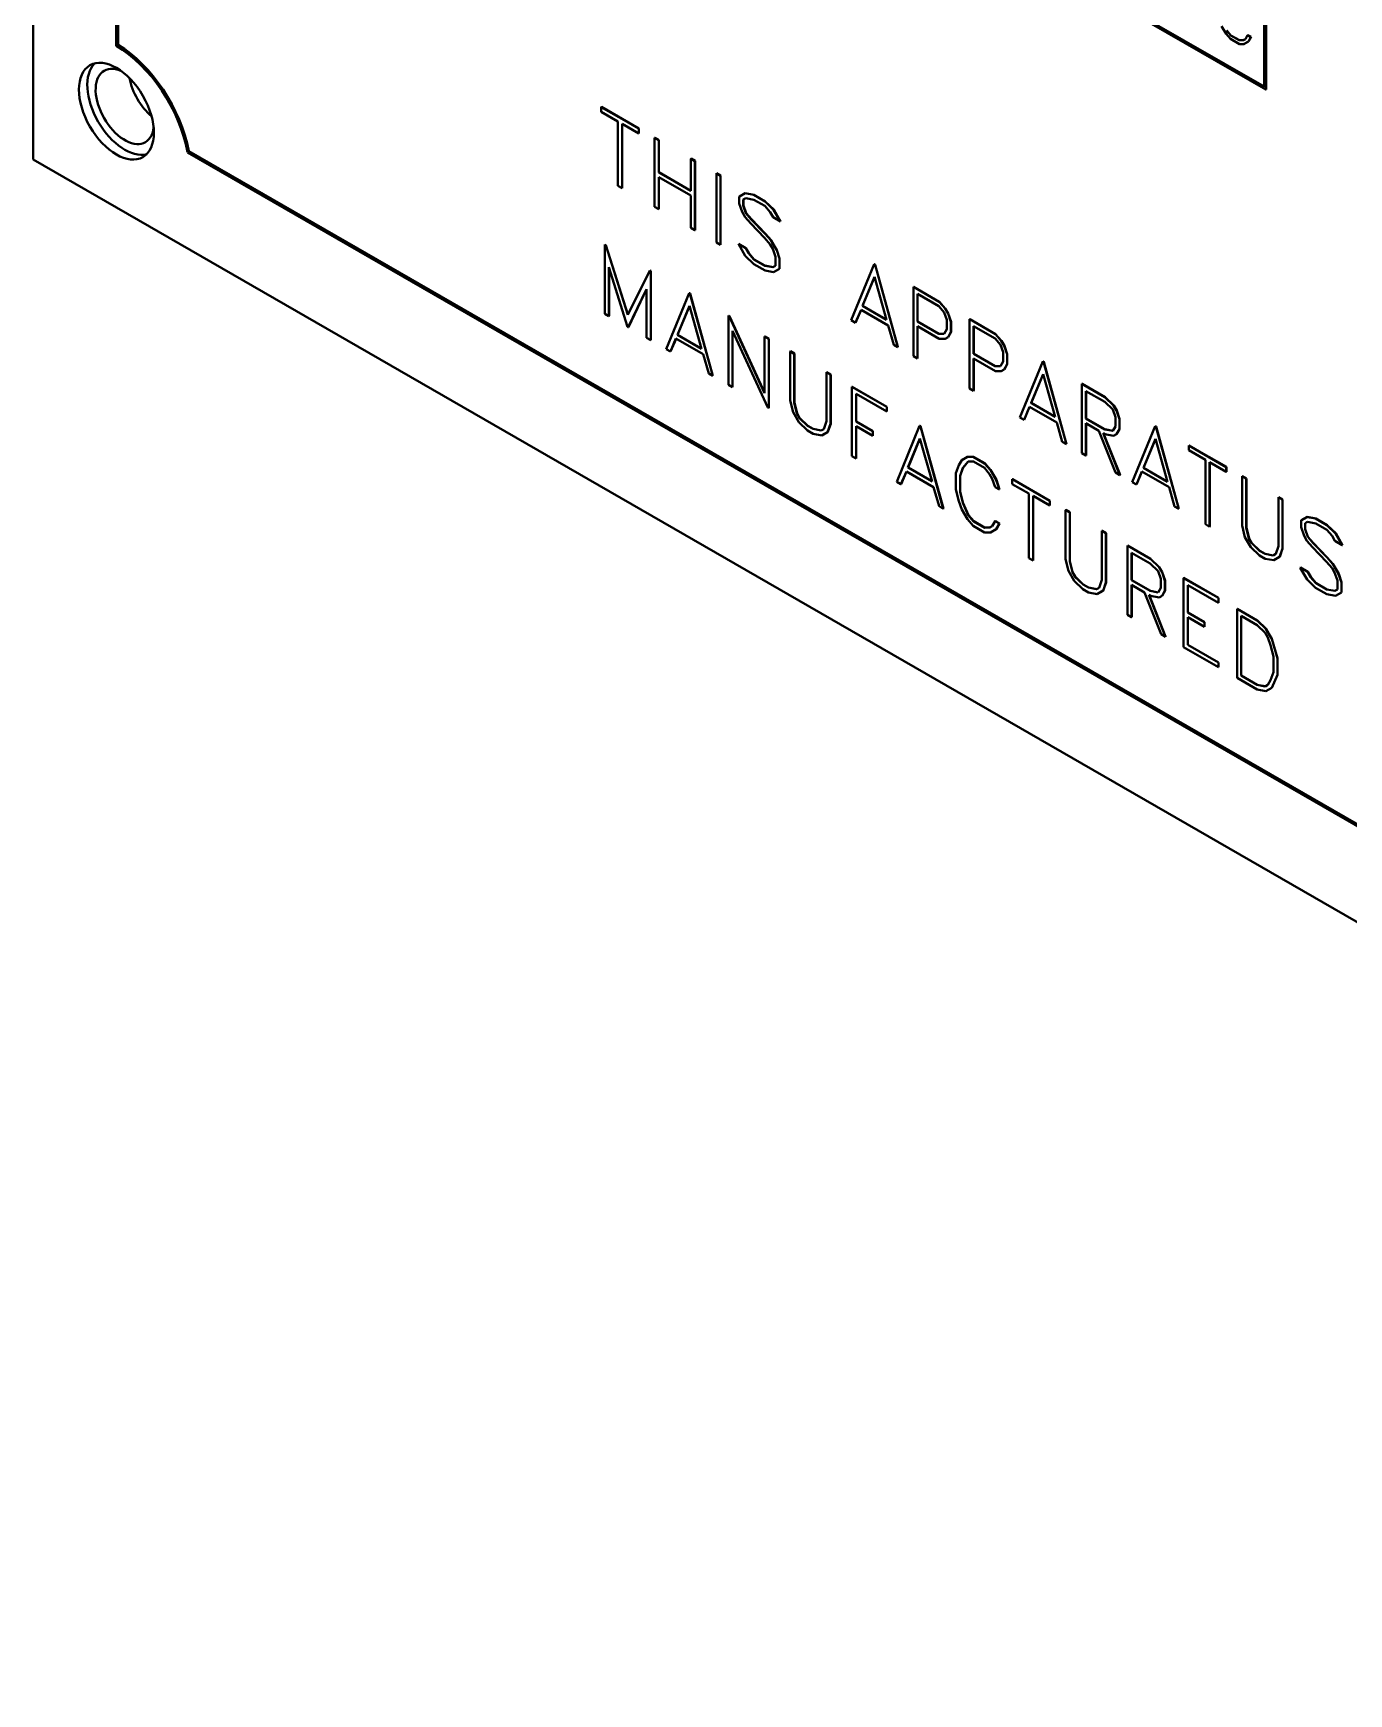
# Model space of a CAD drawing. Header units: millimetres. Extents: x 0 to 5945, y 0 to 4205.
# Drawn here: x 4532.2 to 4572.2, y 3063.8 to 3114.1 of the extents above; entities that cross this region are included whole.
import ezdxf

# ---------------------------------------------------------------- set-up
doc = ezdxf.new("R2010")
doc.units = ezdxf.units.MM
doc.header["$LTSCALE"] = 5
doc.layers.add('가시적인 것(ISO)', color=3, linetype='Continuous', lineweight=40)

msp = doc.modelspace()

# ---------------------------------------------------------------- linework, layer by layer
at = {"layer": '가시적인 것(ISO)'}
for p, q in [((4532.238, 3110.293), (4532.238, 3180.368)), ((4534.758, 3174.009), (4534.758, 3113.738)), ((4534.809, 3113.767), (4534.809, 3173.922)), ((4534.814, 3173.919), (4534.814, 3113.77)), ((4569.641, 3112.415), (4569.641, 3134.442)), ((4569.646, 3134.445), (4569.646, 3112.418)), ((4555.775, 3120.4), (4569.641, 3112.415)), ((4569.59, 3112.502), (4555.826, 3120.429)), ((4555.831, 3120.432), (4569.59, 3112.508)), ((4569.59, 3116.086), (4569.59, 3112.502)), ((4568.432, 3114.108), (4568.297, 3114.34)), ((4534.814, 3113.77), (4534.809, 3113.767)), ((4568.568, 3113.951), (4568.432, 3114.108)), ((4568.45, 3114.202), (4568.576, 3114.057)), ((4568.455, 3114.205), (4568.581, 3114.06)), ((4568.837, 3113.796), (4568.568, 3113.951)), ((4568.581, 3114.06), (4568.576, 3114.057)), ((4568.576, 3114.057), (4568.831, 3113.91)), ((4568.581, 3114.06), (4568.836, 3113.913)), ((4568.831, 3113.91), (4568.955, 3113.913)), ((4568.836, 3113.913), (4568.831, 3113.91)), ((4568.836, 3113.913), (4568.96, 3113.916)), ((4568.975, 3113.796), (4568.837, 3113.796)), ((4568.955, 3113.913), (4569.018, 3113.948)), ((4568.96, 3113.916), (4568.955, 3113.913)), ((4568.96, 3113.916), (4569.018, 3113.948)), ((4569.109, 3113.874), (4568.975, 3113.796)), ((4568.98, 3113.799), (4568.975, 3113.796)), ((4569.114, 3113.877), (4568.98, 3113.799)), ((4569.018, 3113.948), (4569.087, 3114.066)), ((4569.092, 3114.069), (4569.087, 3114.066)), ((4569.087, 3114.066), (4569.186, 3114.009)), ((4569.092, 3114.069), (4569.191, 3114.012)), ((4569.186, 3114.009), (4569.109, 3113.874)), ((4569.114, 3113.877), (4569.109, 3113.874)), ((4569.191, 3114.012), (4569.114, 3113.877)), ((4569.191, 3114.012), (4569.186, 3114.009)), ((4569.646, 3112.418), (4569.641, 3112.415)), ((4549.48, 3111.887), (4549.475, 3111.884)), ((4549.475, 3111.884), (4550.611, 3111.23)), ((4549.475, 3111.742), (4549.475, 3111.884)), ((4549.981, 3111.45), (4549.475, 3111.742)), ((4549.48, 3111.887), (4550.616, 3111.233)), ((4549.981, 3109.495), (4549.981, 3111.45)), ((4550.611, 3111.087), (4550.104, 3111.379)), ((4550.104, 3111.379), (4550.104, 3109.424)), ((4550.109, 3111.376), (4550.109, 3109.426)), ((4550.616, 3111.233), (4550.611, 3111.23)), ((4550.611, 3111.23), (4550.611, 3111.087)), ((4550.616, 3111.09), (4550.611, 3111.087)), ((4550.616, 3111.233), (4550.616, 3111.09)), ((4551.099, 3110.955), (4551.093, 3110.952)), ((4551.093, 3110.952), (4551.217, 3110.881)), ((4551.093, 3108.854), (4551.093, 3110.952)), ((4551.099, 3110.955), (4551.222, 3110.884)), ((4551.222, 3110.884), (4551.217, 3110.881)), ((4551.217, 3110.881), (4551.217, 3109.903)), ((4551.222, 3110.884), (4551.222, 3109.906)), ((4613.05, 3063.756), (4532.238, 3110.293)), ((4536.92, 3110.511), (4608.495, 3069.293)), ((4536.964, 3110.549), (4536.959, 3110.546)), ((4608.455, 3069.375), (4536.959, 3110.546)), ((4536.964, 3110.549), (4608.457, 3069.38)), ((4552.199, 3110.321), (4552.194, 3110.318)), ((4552.194, 3110.318), (4552.317, 3110.247)), ((4552.194, 3109.34), (4552.194, 3110.318)), ((4552.199, 3110.321), (4552.322, 3110.25)), ((4552.322, 3110.25), (4552.317, 3110.247)), ((4552.317, 3110.247), (4552.317, 3108.149)), ((4552.322, 3110.25), (4552.322, 3108.152)), ((4551.222, 3109.906), (4551.217, 3109.903)), ((4551.217, 3109.903), (4552.194, 3109.34)), ((4551.217, 3109.761), (4551.217, 3108.783)), ((4552.194, 3109.198), (4551.217, 3109.761)), ((4551.222, 3109.906), (4552.194, 3109.346)), ((4551.222, 3109.758), (4551.222, 3108.786)), ((4552.974, 3109.875), (4552.969, 3109.872)), ((4552.969, 3109.872), (4553.092, 3109.801)), ((4552.969, 3107.774), (4552.969, 3109.872)), ((4552.974, 3109.875), (4553.097, 3109.804)), ((4553.097, 3109.804), (4553.092, 3109.801)), ((4553.092, 3109.801), (4553.092, 3107.703)), ((4553.097, 3109.804), (4553.097, 3107.706)), ((4550.104, 3109.424), (4549.981, 3109.495)), ((4550.109, 3109.426), (4550.104, 3109.424)), ((4553.661, 3109.167), (4553.84, 3109.269)), ((4553.666, 3109.17), (4553.845, 3109.272)), ((4553.845, 3109.272), (4553.84, 3109.269)), ((4553.84, 3109.269), (4554.1, 3109.221)), ((4553.845, 3109.272), (4554.105, 3109.224)), ((4554.105, 3109.224), (4554.1, 3109.221)), ((4554.105, 3109.224), (4554.449, 3109.025)), ((4551.217, 3108.783), (4551.093, 3108.854)), ((4551.222, 3108.786), (4551.217, 3108.783)), ((4552.194, 3108.22), (4552.194, 3109.198)), ((4553.666, 3109.17), (4553.661, 3109.167)), ((4553.661, 3108.956), (4553.661, 3109.167)), ((4553.749, 3108.703), (4553.661, 3108.956)), ((4553.858, 3109.122), (4553.782, 3109.078)), ((4553.787, 3109.08), (4553.782, 3109.078)), ((4553.782, 3109.078), (4553.782, 3108.896)), ((4553.787, 3108.899), (4553.782, 3108.896)), ((4553.782, 3108.896), (4553.863, 3108.666)), ((4553.858, 3109.122), (4553.787, 3109.08)), ((4553.787, 3109.08), (4553.787, 3108.899)), ((4553.787, 3108.899), (4553.868, 3108.669)), ((4554.105, 3109.075), (4553.858, 3109.122)), ((4554.1, 3109.221), (4554.444, 3109.022)), ((4554.436, 3108.885), (4554.105, 3109.075)), ((4554.598, 3108.696), (4554.436, 3108.885)), ((4554.449, 3109.025), (4554.444, 3109.022)), ((4554.444, 3109.022), (4554.704, 3108.771)), ((4554.449, 3109.025), (4554.709, 3108.774)), ((4554.709, 3108.774), (4554.704, 3108.771)), ((4554.704, 3108.771), (4554.91, 3108.415)), ((4554.709, 3108.774), (4554.915, 3108.418)), ((4552.317, 3108.149), (4552.194, 3108.22)), ((4553.838, 3108.548), (4553.749, 3108.703)), ((4554.01, 3108.351), (4553.838, 3108.548)), ((4553.868, 3108.669), (4553.863, 3108.666)), ((4553.863, 3108.666), (4554.025, 3108.479)), ((4553.868, 3108.669), (4554.03, 3108.482)), ((4554.43, 3107.914), (4554.01, 3108.351)), ((4554.03, 3108.482), (4554.025, 3108.479)), ((4554.025, 3108.479), (4554.449, 3108.038)), ((4554.03, 3108.482), (4554.454, 3108.041)), ((4554.687, 3108.543), (4554.598, 3108.696)), ((4554.91, 3108.415), (4554.687, 3108.543)), ((4554.915, 3108.418), (4554.91, 3108.415)), ((4549.588, 3107.716), (4549.583, 3107.714)), ((4549.583, 3107.714), (4549.613, 3107.696)), ((4549.583, 3105.616), (4549.583, 3107.714)), ((4549.588, 3107.716), (4549.618, 3107.699)), ((4552.322, 3108.152), (4552.317, 3108.149)), ((4553.092, 3107.703), (4552.969, 3107.774)), ((4553.639, 3107.734), (4553.634, 3107.731)), ((4553.634, 3107.731), (4553.857, 3107.602)), ((4553.84, 3107.374), (4553.634, 3107.731)), ((4553.639, 3107.734), (4553.862, 3107.605)), ((4554.598, 3107.718), (4554.43, 3107.914)), ((4554.454, 3108.041), (4554.449, 3108.038)), ((4554.449, 3108.038), (4554.621, 3107.843)), ((4554.454, 3108.041), (4554.626, 3107.846)), ((4554.677, 3107.583), (4554.598, 3107.718)), ((4554.626, 3107.846), (4554.621, 3107.843)), ((4554.621, 3107.843), (4554.797, 3107.539)), ((4554.626, 3107.846), (4554.802, 3107.542)), ((4549.618, 3107.699), (4549.613, 3107.696)), ((4549.613, 3107.696), (4550.28, 3105.585)), ((4549.618, 3107.699), (4550.284, 3105.592)), ((4553.097, 3107.706), (4553.092, 3107.703)), ((4554.1, 3107.123), (4553.84, 3107.374)), ((4553.862, 3107.605), (4553.857, 3107.602)), ((4553.857, 3107.602), (4553.946, 3107.449)), ((4553.862, 3107.605), (4553.951, 3107.452)), ((4553.951, 3107.452), (4553.946, 3107.449)), ((4553.946, 3107.449), (4554.108, 3107.26)), ((4553.951, 3107.452), (4554.113, 3107.263)), ((4554.113, 3107.263), (4554.108, 3107.26)), ((4554.108, 3107.26), (4554.437, 3107.071)), ((4554.113, 3107.263), (4554.442, 3107.074)), ((4554.76, 3107.346), (4554.677, 3107.583)), ((4554.76, 3107.069), (4554.76, 3107.346)), ((4554.802, 3107.542), (4554.797, 3107.539)), ((4554.797, 3107.539), (4554.883, 3107.287)), ((4554.802, 3107.542), (4554.888, 3107.289)), ((4554.888, 3107.289), (4554.883, 3107.287)), ((4554.883, 3107.287), (4554.883, 3106.978)), ((4554.888, 3107.289), (4554.888, 3106.981)), ((4549.706, 3107.024), (4549.706, 3105.545)), ((4550.266, 3105.222), (4549.706, 3107.024)), ((4549.711, 3107.008), (4549.711, 3105.548)), ((4550.28, 3105.585), (4550.945, 3106.929)), ((4550.95, 3106.932), (4550.945, 3106.929)), ((4550.945, 3106.929), (4550.975, 3106.912)), ((4550.95, 3106.932), (4550.98, 3106.915)), ((4550.98, 3106.915), (4550.975, 3106.912)), ((4550.975, 3106.912), (4550.975, 3104.814)), ((4550.98, 3106.915), (4550.98, 3104.817)), ((4554.444, 3106.925), (4554.1, 3107.123)), ((4554.442, 3107.074), (4554.437, 3107.071)), ((4554.437, 3107.071), (4554.684, 3107.025)), ((4554.442, 3107.074), (4554.689, 3107.028)), ((4554.704, 3106.876), (4554.444, 3106.925)), ((4554.684, 3107.025), (4554.76, 3107.069)), ((4554.883, 3106.978), (4554.704, 3106.876)), ((4554.888, 3106.981), (4554.883, 3106.978)), ((4557.062, 3105.417), (4557.756, 3107.115)), ((4557.401, 3105.852), (4557.767, 3106.73)), ((4557.769, 3106.725), (4557.406, 3105.855)), ((4557.761, 3107.118), (4557.756, 3107.115)), ((4557.756, 3107.115), (4557.781, 3107.101)), ((4557.761, 3107.118), (4557.786, 3107.104)), ((4557.767, 3106.73), (4558.134, 3105.43)), ((4557.786, 3107.104), (4557.781, 3107.101)), ((4557.781, 3107.101), (4558.473, 3104.604)), ((4557.786, 3107.104), (4558.478, 3104.607)), ((4550.852, 3106.364), (4550.292, 3105.207)), ((4550.852, 3106.356), (4550.297, 3105.21)), ((4550.852, 3104.885), (4550.852, 3106.364)), ((4551.448, 3104.542), (4552.142, 3106.24)), ((4552.147, 3106.243), (4552.142, 3106.24)), ((4552.142, 3106.24), (4552.167, 3106.225)), ((4552.147, 3106.243), (4552.172, 3106.228)), ((4552.172, 3106.228), (4552.167, 3106.225)), ((4552.167, 3106.225), (4552.859, 3103.729)), ((4552.172, 3106.228), (4552.864, 3103.732)), ((4558.951, 3106.433), (4558.946, 3106.43)), ((4558.946, 3106.43), (4559.73, 3105.978)), ((4558.946, 3104.332), (4558.946, 3106.43)), ((4558.951, 3106.433), (4559.735, 3105.981)), ((4559.069, 3106.217), (4559.72, 3105.842)), ((4559.069, 3105.381), (4559.069, 3106.217)), ((4559.074, 3106.214), (4559.074, 3105.384)), ((4551.787, 3104.977), (4552.154, 3105.855)), ((4552.155, 3105.849), (4551.792, 3104.98)), ((4552.154, 3105.855), (4552.52, 3104.555)), ((4557.356, 3105.736), (4557.188, 3105.344)), ((4557.359, 3105.734), (4557.193, 3105.347)), ((4558.181, 3105.26), (4557.356, 3105.736)), ((4557.406, 3105.855), (4557.401, 3105.852)), ((4558.134, 3105.43), (4557.401, 3105.852)), ((4557.406, 3105.855), (4558.132, 3105.437)), ((4559.72, 3105.842), (4559.881, 3105.657)), ((4559.735, 3105.981), (4559.73, 3105.978)), ((4559.73, 3105.978), (4559.908, 3105.775)), ((4559.735, 3105.981), (4559.913, 3105.778)), ((4559.913, 3105.778), (4559.908, 3105.775)), ((4559.908, 3105.775), (4559.997, 3105.622)), ((4559.913, 3105.778), (4560.002, 3105.625)), ((4549.706, 3105.545), (4549.583, 3105.616)), ((4549.711, 3105.548), (4549.706, 3105.545)), ((4550.292, 3105.207), (4550.266, 3105.222)), ((4550.297, 3105.21), (4550.292, 3105.207)), ((4553.337, 3105.558), (4553.332, 3105.555)), ((4553.332, 3105.555), (4553.36, 3105.538)), ((4553.332, 3103.457), (4553.332, 3105.555)), ((4553.337, 3105.558), (4553.365, 3105.541)), ((4553.365, 3105.541), (4553.36, 3105.538)), ((4553.36, 3105.538), (4554.432, 3103.21)), ((4553.365, 3105.541), (4554.432, 3103.223)), ((4557.188, 3105.344), (4557.062, 3105.417)), ((4557.193, 3105.347), (4557.188, 3105.344)), ((4558.348, 3104.676), (4558.181, 3105.26)), ((4559.074, 3105.384), (4559.069, 3105.381)), ((4559.72, 3105.006), (4559.069, 3105.381)), ((4559.069, 3105.239), (4559.069, 3104.261)), ((4559.73, 3104.858), (4559.069, 3105.239)), ((4559.074, 3105.384), (4559.725, 3105.009)), ((4559.074, 3105.236), (4559.074, 3104.264)), ((4559.881, 3105.657), (4559.96, 3105.426)), ((4559.96, 3105.426), (4559.96, 3105.145)), ((4560.002, 3105.625), (4559.997, 3105.622)), ((4559.997, 3105.622), (4560.083, 3105.367)), ((4560.002, 3105.625), (4560.088, 3105.37)), ((4560.088, 3105.37), (4560.083, 3105.367)), ((4560.083, 3105.367), (4560.083, 3105.063)), ((4560.088, 3105.37), (4560.088, 3105.066)), ((4560.655, 3105.451), (4560.65, 3105.448)), ((4560.65, 3105.448), (4561.435, 3104.996)), ((4560.65, 3103.351), (4560.65, 3105.448)), ((4560.655, 3105.451), (4561.44, 3104.999)), ((4560.774, 3105.235), (4561.425, 3104.86)), ((4560.774, 3104.4), (4560.774, 3105.235)), ((4560.779, 3105.232), (4560.779, 3104.403)), ((4550.975, 3104.814), (4550.852, 3104.885)), ((4550.98, 3104.817), (4550.975, 3104.814)), ((4551.742, 3104.86), (4551.575, 3104.469)), ((4551.745, 3104.859), (4551.58, 3104.472)), ((4552.567, 3104.385), (4551.742, 3104.86)), ((4551.792, 3104.98), (4551.787, 3104.977)), ((4552.52, 3104.555), (4551.787, 3104.977)), ((4551.792, 3104.98), (4552.518, 3104.562)), ((4553.455, 3105.097), (4553.455, 3103.386)), ((4554.527, 3102.769), (4553.455, 3105.097)), ((4553.46, 3105.086), (4553.46, 3103.389)), ((4554.437, 3104.924), (4554.432, 3104.921)), ((4554.432, 3104.921), (4554.555, 3104.85)), ((4554.432, 3103.21), (4554.432, 3104.921)), ((4554.437, 3104.924), (4554.56, 3104.853)), ((4554.56, 3104.853), (4554.555, 3104.85)), ((4554.555, 3104.85), (4554.555, 3102.752)), ((4554.56, 3104.853), (4554.56, 3102.755)), ((4559.725, 3105.009), (4559.72, 3105.006)), ((4559.881, 3105.006), (4559.72, 3105.006)), ((4559.725, 3105.009), (4559.882, 3105.009)), ((4559.908, 3104.857), (4559.73, 3104.858)), ((4559.96, 3105.145), (4559.881, 3105.006)), ((4559.997, 3104.907), (4559.908, 3104.857)), ((4560.083, 3105.063), (4559.997, 3104.907)), ((4560.002, 3104.91), (4559.997, 3104.907)), ((4560.088, 3105.066), (4560.002, 3104.91)), ((4560.088, 3105.066), (4560.083, 3105.063)), ((4561.425, 3104.86), (4561.585, 3104.676)), ((4561.44, 3104.999), (4561.435, 3104.996)), ((4561.435, 3104.996), (4561.612, 3104.793)), ((4561.44, 3104.999), (4561.617, 3104.796)), ((4561.617, 3104.796), (4561.612, 3104.793)), ((4561.612, 3104.793), (4561.702, 3104.64)), ((4561.617, 3104.796), (4561.707, 3104.643)), ((4551.575, 3104.469), (4551.448, 3104.542)), ((4551.58, 3104.472), (4551.575, 3104.469)), ((4552.734, 3103.801), (4552.567, 3104.385)), ((4555.212, 3104.478), (4555.207, 3104.475)), ((4555.207, 3104.475), (4555.33, 3104.404)), ((4555.207, 3102.982), (4555.207, 3104.475)), ((4555.212, 3104.478), (4555.335, 3104.407)), ((4555.335, 3104.407), (4555.33, 3104.404)), ((4555.33, 3104.404), (4555.33, 3102.919)), ((4555.335, 3104.407), (4555.335, 3102.922)), ((4558.473, 3104.604), (4558.348, 3104.676)), ((4558.478, 3104.607), (4558.473, 3104.604)), ((4559.069, 3104.261), (4558.946, 3104.332)), ((4559.074, 3104.264), (4559.069, 3104.261)), ((4560.779, 3104.403), (4560.774, 3104.4)), ((4561.425, 3104.025), (4560.774, 3104.4)), ((4560.774, 3104.257), (4560.774, 3103.28)), ((4561.435, 3103.876), (4560.774, 3104.257)), ((4560.779, 3104.403), (4561.43, 3104.028)), ((4560.779, 3104.254), (4560.779, 3103.283)), ((4561.585, 3104.676), (4561.665, 3104.445)), ((4561.665, 3104.445), (4561.665, 3104.164)), ((4561.707, 3104.643), (4561.702, 3104.64)), ((4561.702, 3104.64), (4561.788, 3104.385)), ((4561.707, 3104.643), (4561.793, 3104.388)), ((4561.793, 3104.388), (4561.788, 3104.385)), ((4561.788, 3104.385), (4561.788, 3104.081)), ((4561.793, 3104.388), (4561.793, 3104.084)), ((4552.859, 3103.729), (4552.734, 3103.801)), ((4552.864, 3103.732), (4552.859, 3103.729)), ((4556.312, 3103.844), (4556.307, 3103.841)), ((4556.307, 3103.841), (4556.431, 3103.77)), ((4556.307, 3102.356), (4556.307, 3103.841)), ((4556.312, 3103.844), (4556.436, 3103.773)), ((4556.436, 3103.773), (4556.431, 3103.77)), ((4556.431, 3103.77), (4556.431, 3102.277)), ((4556.436, 3103.773), (4556.436, 3102.28)), ((4561.43, 3104.028), (4561.425, 3104.025)), ((4561.585, 3104.024), (4561.425, 3104.025)), ((4561.43, 3104.028), (4561.587, 3104.027)), ((4561.612, 3103.876), (4561.435, 3103.876)), ((4561.665, 3104.164), (4561.585, 3104.024)), ((4561.702, 3103.926), (4561.612, 3103.876)), ((4561.788, 3104.081), (4561.702, 3103.926)), ((4561.707, 3103.929), (4561.702, 3103.926)), ((4561.793, 3104.084), (4561.707, 3103.929)), ((4561.793, 3104.084), (4561.788, 3104.081)), ((4562.176, 3102.472), (4562.87, 3104.17)), ((4562.515, 3102.907), (4562.882, 3103.785)), ((4562.883, 3103.779), (4562.52, 3102.91)), ((4562.875, 3104.173), (4562.87, 3104.17)), ((4562.87, 3104.17), (4562.895, 3104.156)), ((4562.875, 3104.173), (4562.9, 3104.159)), ((4562.882, 3103.785), (4563.248, 3102.485)), ((4562.9, 3104.159), (4562.895, 3104.156)), ((4562.895, 3104.156), (4563.587, 3101.659)), ((4562.9, 3104.159), (4563.592, 3101.662)), ((4553.455, 3103.386), (4553.332, 3103.457)), ((4553.46, 3103.389), (4553.455, 3103.386)), ((4557.087, 3103.398), (4557.082, 3103.395)), ((4557.082, 3103.395), (4558.135, 3102.789)), ((4557.082, 3101.297), (4557.082, 3103.395)), ((4557.087, 3103.398), (4558.14, 3102.791)), ((4558.135, 3102.646), (4557.205, 3103.182)), ((4557.205, 3103.182), (4557.205, 3102.346)), ((4557.21, 3103.179), (4557.21, 3102.349)), ((4560.774, 3103.28), (4560.65, 3103.351)), ((4560.779, 3103.283), (4560.774, 3103.28)), ((4564.065, 3103.488), (4564.06, 3103.485)), ((4564.06, 3103.485), (4564.759, 3103.083)), ((4564.06, 3101.387), (4564.06, 3103.485)), ((4564.065, 3103.488), (4564.764, 3103.086)), ((4564.183, 3103.272), (4564.752, 3102.944)), ((4564.183, 3102.436), (4564.183, 3103.272)), ((4564.188, 3103.269), (4564.188, 3102.439)), ((4554.555, 3102.752), (4554.527, 3102.769)), ((4554.56, 3102.755), (4554.555, 3102.752)), ((4555.293, 3102.632), (4555.207, 3102.982)), ((4555.335, 3102.922), (4555.33, 3102.919)), ((4555.33, 3102.919), (4555.413, 3102.586)), ((4555.335, 3102.922), (4555.418, 3102.589)), ((4558.14, 3102.791), (4558.135, 3102.789)), ((4558.135, 3102.789), (4558.135, 3102.646)), ((4558.14, 3102.791), (4558.14, 3102.649)), ((4562.47, 3102.791), (4562.303, 3102.399)), ((4562.473, 3102.789), (4562.308, 3102.402)), ((4563.295, 3102.315), (4562.47, 3102.791)), ((4562.52, 3102.91), (4562.515, 3102.907)), ((4563.248, 3102.485), (4562.515, 3102.907)), ((4562.52, 3102.91), (4563.246, 3102.492)), ((4564.752, 3102.944), (4564.995, 3102.708)), ((4564.764, 3103.086), (4564.759, 3103.083)), ((4564.759, 3103.083), (4565.019, 3102.831)), ((4564.764, 3103.086), (4565.024, 3102.834)), ((4564.995, 3102.708), (4565.074, 3102.481)), ((4565.024, 3102.834), (4565.019, 3102.831)), ((4565.019, 3102.831), (4565.111, 3102.677)), ((4565.024, 3102.834), (4565.116, 3102.679)), ((4565.116, 3102.679), (4565.111, 3102.677)), ((4565.111, 3102.677), (4565.197, 3102.422)), ((4565.116, 3102.679), (4565.203, 3102.425)), ((4555.47, 3102.327), (4555.293, 3102.632)), ((4555.418, 3102.589), (4555.413, 3102.586)), ((4555.413, 3102.586), (4555.489, 3102.453)), ((4555.418, 3102.589), (4555.494, 3102.456)), ((4555.732, 3102.075), (4555.47, 3102.327)), ((4555.494, 3102.456), (4555.489, 3102.453)), ((4555.489, 3102.453), (4555.737, 3102.214)), ((4555.494, 3102.456), (4555.742, 3102.217)), ((4555.742, 3102.217), (4555.737, 3102.214)), ((4555.737, 3102.214), (4555.901, 3102.12)), ((4555.742, 3102.217), (4555.906, 3102.123)), ((4556.225, 3102.119), (4556.307, 3102.356)), ((4556.431, 3102.277), (4556.343, 3102.027)), ((4556.436, 3102.28), (4556.348, 3102.03)), ((4556.436, 3102.28), (4556.431, 3102.277)), ((4557.21, 3102.349), (4557.205, 3102.346)), ((4557.205, 3102.346), (4557.712, 3102.055)), ((4557.205, 3102.204), (4557.205, 3101.226)), ((4557.712, 3101.912), (4557.205, 3102.204)), ((4557.21, 3102.349), (4557.717, 3102.058)), ((4557.21, 3102.201), (4557.21, 3101.229)), ((4558.14, 3102.649), (4558.135, 3102.646)), ((4558.439, 3100.516), (4559.133, 3102.214)), ((4559.138, 3102.217), (4559.133, 3102.214)), ((4559.133, 3102.214), (4559.158, 3102.199)), ((4559.138, 3102.217), (4559.163, 3102.202)), ((4559.163, 3102.202), (4559.158, 3102.199)), ((4559.158, 3102.199), (4559.85, 3099.703)), ((4559.163, 3102.202), (4559.855, 3099.706)), ((4562.303, 3102.399), (4562.176, 3102.472)), ((4562.308, 3102.402), (4562.303, 3102.399)), ((4563.462, 3101.731), (4563.295, 3102.315)), ((4564.188, 3102.439), (4564.183, 3102.436)), ((4564.752, 3102.109), (4564.183, 3102.436)), ((4564.183, 3102.294), (4564.183, 3101.316)), ((4564.575, 3102.068), (4564.183, 3102.294)), ((4564.188, 3102.439), (4564.757, 3102.112)), ((4564.188, 3102.291), (4564.188, 3101.319)), ((4565.074, 3102.2), (4564.995, 3102.064)), ((4565.074, 3102.481), (4565.074, 3102.2)), ((4565.203, 3102.425), (4565.197, 3102.422)), ((4565.197, 3102.422), (4565.197, 3102.118)), ((4565.203, 3102.425), (4565.203, 3102.121)), ((4565.586, 3100.508), (4566.279, 3102.207)), ((4566.284, 3102.21), (4566.279, 3102.207)), ((4566.279, 3102.207), (4566.305, 3102.192)), ((4566.284, 3102.21), (4566.31, 3102.195)), ((4566.31, 3102.195), (4566.305, 3102.192)), ((4566.305, 3102.192), (4566.997, 3099.696)), ((4566.31, 3102.195), (4567.002, 3099.699)), ((4555.906, 3101.975), (4555.732, 3102.075)), ((4555.906, 3102.123), (4555.901, 3102.12)), ((4555.901, 3102.12), (4556.147, 3102.074)), ((4555.906, 3102.123), (4556.152, 3102.077)), ((4556.167, 3101.925), (4555.906, 3101.975)), ((4556.147, 3102.074), (4556.225, 3102.119)), ((4556.343, 3102.027), (4556.167, 3101.925)), ((4556.172, 3101.928), (4556.167, 3101.925)), ((4556.348, 3102.03), (4556.172, 3101.928)), ((4556.348, 3102.03), (4556.343, 3102.027)), ((4557.717, 3102.058), (4557.712, 3102.055)), ((4557.712, 3102.055), (4557.712, 3101.912)), ((4557.717, 3101.915), (4557.712, 3101.912)), ((4557.717, 3102.058), (4557.717, 3101.915)), ((4558.778, 3100.951), (4559.145, 3101.829)), ((4559.146, 3101.823), (4558.784, 3100.954)), ((4559.145, 3101.829), (4559.511, 3100.529)), ((4563.587, 3101.659), (4563.462, 3101.731)), ((4565.083, 3100.798), (4564.575, 3102.068)), ((4564.706, 3101.993), (4565.213, 3100.723)), ((4564.759, 3101.962), (4564.706, 3101.993)), ((4564.714, 3101.988), (4565.218, 3100.726)), ((4564.757, 3102.112), (4564.752, 3102.109)), ((4564.995, 3102.064), (4564.752, 3102.109)), ((4564.757, 3102.112), (4564.997, 3102.068)), ((4565.019, 3101.914), (4564.759, 3101.962)), ((4565.111, 3101.962), (4565.019, 3101.914)), ((4565.197, 3102.118), (4565.111, 3101.962)), ((4565.116, 3101.965), (4565.111, 3101.962)), ((4565.203, 3102.121), (4565.116, 3101.965)), ((4565.203, 3102.121), (4565.197, 3102.118)), ((4565.925, 3100.943), (4566.291, 3101.821)), ((4566.293, 3101.816), (4565.93, 3100.946)), ((4566.291, 3101.821), (4566.657, 3100.522)), ((4557.205, 3101.226), (4557.082, 3101.297)), ((4557.21, 3101.229), (4557.205, 3101.226)), ((4560.326, 3101.023), (4560.411, 3101.178)), ((4560.411, 3101.178), (4560.584, 3101.277)), ((4560.416, 3101.181), (4560.411, 3101.178)), ((4560.416, 3101.181), (4560.59, 3101.28)), ((4560.59, 3101.28), (4560.584, 3101.277)), ((4560.584, 3101.277), (4560.76, 3101.277)), ((4560.59, 3101.28), (4560.765, 3101.28)), ((4560.765, 3101.28), (4560.76, 3101.277)), ((4560.76, 3101.277), (4561.108, 3101.077)), ((4560.765, 3101.28), (4561.113, 3101.08)), ((4563.592, 3101.662), (4563.587, 3101.659)), ((4564.183, 3101.316), (4564.06, 3101.387)), ((4564.188, 3101.319), (4564.183, 3101.316)), ((4567.307, 3101.621), (4567.302, 3101.618)), ((4567.302, 3101.618), (4568.438, 3100.964)), ((4567.302, 3101.475), (4567.302, 3101.618)), ((4567.809, 3101.184), (4567.302, 3101.475)), ((4567.307, 3101.621), (4568.443, 3100.967)), ((4567.809, 3099.228), (4567.809, 3101.184)), ((4558.733, 3100.834), (4558.566, 3100.443)), ((4558.736, 3100.833), (4558.571, 3100.446)), ((4559.558, 3100.359), (4558.733, 3100.834)), ((4558.784, 3100.954), (4558.778, 3100.951)), ((4559.511, 3100.529), (4558.778, 3100.951)), ((4558.784, 3100.954), (4559.509, 3100.536)), ((4560.238, 3100.775), (4560.326, 3101.023)), ((4560.238, 3100.282), (4560.238, 3100.775)), ((4560.444, 3100.936), (4560.362, 3100.699)), ((4560.367, 3100.701), (4560.362, 3100.699)), ((4560.362, 3100.699), (4560.362, 3100.217)), ((4560.449, 3100.939), (4560.367, 3100.701)), ((4560.367, 3100.701), (4560.367, 3100.219)), ((4560.608, 3101.13), (4560.444, 3100.936)), ((4560.449, 3100.939), (4560.444, 3100.936)), ((4560.611, 3101.13), (4560.449, 3100.939)), ((4560.77, 3101.129), (4560.608, 3101.13)), ((4561.099, 3100.939), (4560.77, 3101.129)), ((4561.26, 3100.751), (4561.099, 3100.939)), ((4561.113, 3101.08), (4561.108, 3101.077)), ((4561.108, 3101.077), (4561.285, 3100.873)), ((4561.113, 3101.08), (4561.29, 3100.876)), ((4561.341, 3100.613), (4561.26, 3100.751)), ((4561.29, 3100.876), (4561.285, 3100.873)), ((4561.285, 3100.873), (4561.459, 3100.572)), ((4561.29, 3100.876), (4561.464, 3100.575)), ((4565.213, 3100.723), (4565.083, 3100.798)), ((4565.218, 3100.726), (4565.213, 3100.723)), ((4565.879, 3100.827), (4565.712, 3100.436)), ((4565.882, 3100.825), (4565.717, 3100.438)), ((4566.705, 3100.352), (4565.879, 3100.827)), ((4565.93, 3100.946), (4565.925, 3100.943)), ((4566.657, 3100.522), (4565.925, 3100.943)), ((4565.93, 3100.946), (4566.656, 3100.529)), ((4568.438, 3100.821), (4567.932, 3101.113)), ((4567.932, 3101.113), (4567.932, 3099.157)), ((4567.937, 3101.11), (4567.937, 3099.16)), ((4568.443, 3100.967), (4568.438, 3100.964)), ((4568.438, 3100.964), (4568.438, 3100.821)), ((4568.443, 3100.824), (4568.438, 3100.821)), ((4568.443, 3100.967), (4568.443, 3100.824)), ((4568.926, 3100.689), (4568.921, 3100.686)), ((4568.921, 3100.686), (4569.044, 3100.615)), ((4568.921, 3099.193), (4568.921, 3100.686)), ((4568.926, 3100.689), (4569.049, 3100.618)), ((4558.566, 3100.443), (4558.439, 3100.516)), ((4558.571, 3100.446), (4558.566, 3100.443)), ((4559.725, 3099.775), (4559.558, 3100.359)), ((4560.326, 3099.932), (4560.238, 3100.282)), ((4560.367, 3100.219), (4560.362, 3100.217)), ((4560.362, 3100.217), (4560.444, 3099.884)), ((4560.367, 3100.219), (4560.449, 3099.887)), ((4561.43, 3100.356), (4561.341, 3100.613)), ((4561.558, 3100.283), (4561.43, 3100.356)), ((4561.464, 3100.575), (4561.459, 3100.572)), ((4561.459, 3100.572), (4561.558, 3100.283)), ((4561.464, 3100.575), (4561.563, 3100.286)), ((4561.563, 3100.286), (4561.558, 3100.283)), ((4561.952, 3100.597), (4561.947, 3100.594)), ((4561.947, 3100.594), (4563.083, 3099.94)), ((4561.947, 3100.451), (4561.947, 3100.594)), ((4562.453, 3100.16), (4561.947, 3100.451)), ((4561.952, 3100.597), (4563.088, 3099.943)), ((4562.453, 3098.204), (4562.453, 3100.16)), ((4565.712, 3100.436), (4565.586, 3100.508)), ((4565.717, 3100.438), (4565.712, 3100.436)), ((4566.872, 3099.768), (4566.705, 3100.352)), ((4569.049, 3100.618), (4569.044, 3100.615)), ((4569.044, 3100.615), (4569.044, 3099.13)), ((4569.049, 3100.618), (4569.049, 3099.133)), ((4559.85, 3099.703), (4559.725, 3099.775)), ((4559.855, 3099.706), (4559.85, 3099.703)), ((4560.411, 3099.681), (4560.326, 3099.932)), ((4560.584, 3099.382), (4560.411, 3099.681)), ((4560.449, 3099.887), (4560.444, 3099.884)), ((4560.444, 3099.884), (4560.608, 3099.503)), ((4560.449, 3099.887), (4560.613, 3099.506)), ((4563.083, 3099.797), (4562.576, 3100.089)), ((4562.576, 3100.089), (4562.576, 3098.133)), ((4562.581, 3100.086), (4562.581, 3098.136)), ((4563.088, 3099.943), (4563.083, 3099.94)), ((4563.083, 3099.94), (4563.083, 3099.797)), ((4563.088, 3099.8), (4563.083, 3099.797)), ((4563.088, 3099.943), (4563.088, 3099.8)), ((4563.57, 3099.665), (4563.565, 3099.662)), ((4563.565, 3099.662), (4563.689, 3099.591)), ((4563.565, 3098.169), (4563.565, 3099.662)), ((4563.57, 3099.665), (4563.694, 3099.594)), ((4566.997, 3099.696), (4566.872, 3099.768)), ((4567.002, 3099.699), (4566.997, 3099.696)), ((4570.026, 3100.055), (4570.021, 3100.052)), ((4570.021, 3100.052), (4570.145, 3099.981)), ((4570.021, 3098.567), (4570.021, 3100.052)), ((4570.026, 3100.055), (4570.15, 3099.984)), ((4570.15, 3099.984), (4570.145, 3099.981)), ((4570.145, 3099.981), (4570.145, 3098.488)), ((4570.15, 3099.984), (4570.15, 3098.491)), ((4560.76, 3099.179), (4560.584, 3099.382)), ((4560.613, 3099.506), (4560.608, 3099.503)), ((4560.608, 3099.503), (4560.77, 3099.316)), ((4560.613, 3099.506), (4560.775, 3099.319)), ((4561.108, 3098.979), (4560.76, 3099.179)), ((4560.775, 3099.319), (4560.77, 3099.316)), ((4560.77, 3099.316), (4561.099, 3099.126)), ((4560.775, 3099.319), (4561.104, 3099.129)), ((4561.26, 3099.13), (4561.341, 3099.175)), ((4561.265, 3099.132), (4561.341, 3099.175)), ((4561.341, 3099.175), (4561.43, 3099.328)), ((4561.435, 3099.331), (4561.43, 3099.328)), ((4561.43, 3099.328), (4561.558, 3099.254)), ((4561.435, 3099.331), (4561.563, 3099.257)), ((4561.558, 3099.254), (4561.459, 3099.079)), ((4561.563, 3099.257), (4561.464, 3099.082)), ((4561.563, 3099.257), (4561.558, 3099.254)), ((4563.694, 3099.594), (4563.689, 3099.591)), ((4563.689, 3099.591), (4563.689, 3098.106)), ((4563.694, 3099.594), (4563.694, 3098.108)), ((4567.932, 3099.157), (4567.809, 3099.228)), ((4567.937, 3099.16), (4567.932, 3099.157)), ((4569.007, 3098.843), (4568.921, 3099.193)), ((4570.712, 3099.348), (4570.891, 3099.45)), ((4570.717, 3099.351), (4570.712, 3099.348)), ((4570.712, 3099.137), (4570.712, 3099.348)), ((4570.717, 3099.351), (4570.896, 3099.453)), ((4570.909, 3099.303), (4570.833, 3099.259)), ((4570.838, 3099.261), (4570.833, 3099.259)), ((4570.833, 3099.259), (4570.833, 3099.077)), ((4570.909, 3099.303), (4570.838, 3099.261)), ((4570.838, 3099.261), (4570.838, 3099.08)), ((4570.896, 3099.453), (4570.891, 3099.45)), ((4570.891, 3099.45), (4571.151, 3099.402)), ((4570.896, 3099.453), (4571.156, 3099.405)), ((4571.156, 3099.256), (4570.909, 3099.303)), ((4571.156, 3099.405), (4571.151, 3099.402)), ((4571.151, 3099.402), (4571.495, 3099.203)), ((4571.156, 3099.405), (4571.5, 3099.206)), ((4571.487, 3099.066), (4571.156, 3099.256)), ((4571.5, 3099.206), (4571.495, 3099.203)), ((4571.495, 3099.203), (4571.755, 3098.952)), ((4571.5, 3099.206), (4571.76, 3098.955)), ((4561.099, 3099.126), (4561.26, 3099.13)), ((4561.104, 3099.129), (4561.099, 3099.126)), ((4561.104, 3099.129), (4561.265, 3099.132)), ((4561.285, 3098.978), (4561.108, 3098.979)), ((4561.265, 3099.132), (4561.26, 3099.13)), ((4561.459, 3099.079), (4561.285, 3098.978)), ((4561.29, 3098.981), (4561.285, 3098.978)), ((4561.464, 3099.082), (4561.29, 3098.981)), ((4561.464, 3099.082), (4561.459, 3099.079)), ((4564.671, 3099.031), (4564.666, 3099.028)), ((4564.666, 3099.028), (4564.789, 3098.957)), ((4564.666, 3097.543), (4564.666, 3099.028)), ((4564.671, 3099.031), (4564.794, 3098.96)), ((4564.794, 3098.96), (4564.789, 3098.957)), ((4564.789, 3098.957), (4564.789, 3097.464)), ((4564.794, 3098.96), (4564.794, 3097.467)), ((4569.184, 3098.538), (4569.007, 3098.843)), ((4569.049, 3099.133), (4569.044, 3099.13)), ((4569.044, 3099.13), (4569.127, 3098.797)), ((4569.049, 3099.133), (4569.132, 3098.8)), ((4569.132, 3098.8), (4569.127, 3098.797)), ((4569.127, 3098.797), (4569.203, 3098.664)), ((4569.132, 3098.8), (4569.208, 3098.666)), ((4569.208, 3098.666), (4569.203, 3098.664)), ((4569.203, 3098.664), (4569.451, 3098.425)), ((4569.208, 3098.666), (4569.456, 3098.428)), ((4570.8, 3098.884), (4570.712, 3099.137)), ((4570.889, 3098.729), (4570.8, 3098.884)), ((4570.838, 3099.08), (4570.833, 3099.077)), ((4570.833, 3099.077), (4570.914, 3098.847)), ((4570.838, 3099.08), (4570.919, 3098.85)), ((4571.061, 3098.532), (4570.889, 3098.729)), ((4570.919, 3098.85), (4570.914, 3098.847)), ((4570.914, 3098.847), (4571.076, 3098.66)), ((4570.919, 3098.85), (4571.081, 3098.663)), ((4571.081, 3098.663), (4571.076, 3098.66)), ((4571.076, 3098.66), (4571.5, 3098.219)), ((4571.081, 3098.663), (4571.505, 3098.222)), ((4571.649, 3098.877), (4571.487, 3099.066)), ((4571.738, 3098.724), (4571.649, 3098.877)), ((4571.961, 3098.596), (4571.738, 3098.724)), ((4571.76, 3098.955), (4571.755, 3098.952)), ((4571.755, 3098.952), (4571.961, 3098.596)), ((4571.76, 3098.955), (4571.966, 3098.598)), ((4562.576, 3098.133), (4562.453, 3098.204)), ((4563.651, 3097.819), (4563.565, 3098.169)), ((4565.446, 3098.585), (4565.441, 3098.582)), ((4565.441, 3098.582), (4566.139, 3098.179)), ((4565.441, 3096.484), (4565.441, 3098.582)), ((4565.446, 3098.585), (4566.144, 3098.182)), ((4565.564, 3098.368), (4566.133, 3098.041)), ((4565.564, 3097.533), (4565.564, 3098.368)), ((4565.569, 3098.365), (4565.569, 3097.536)), ((4566.144, 3098.182), (4566.139, 3098.179)), ((4566.139, 3098.179), (4566.399, 3097.928)), ((4566.144, 3098.182), (4566.404, 3097.931)), ((4569.446, 3098.286), (4569.184, 3098.538)), ((4569.62, 3098.185), (4569.446, 3098.286)), ((4569.456, 3098.428), (4569.451, 3098.425)), ((4569.451, 3098.425), (4569.615, 3098.331)), ((4569.456, 3098.428), (4569.62, 3098.334)), ((4569.62, 3098.334), (4569.615, 3098.331)), ((4569.615, 3098.331), (4569.861, 3098.285)), ((4569.62, 3098.334), (4569.866, 3098.287)), ((4569.881, 3098.136), (4569.62, 3098.185)), ((4569.861, 3098.285), (4569.939, 3098.33)), ((4570.057, 3098.238), (4569.881, 3098.136)), ((4570.062, 3098.241), (4569.886, 3098.139)), ((4569.939, 3098.33), (4570.021, 3098.567)), ((4570.145, 3098.488), (4570.057, 3098.238)), ((4570.062, 3098.241), (4570.057, 3098.238)), ((4570.15, 3098.491), (4570.062, 3098.241)), ((4570.15, 3098.491), (4570.145, 3098.488)), ((4571.481, 3098.095), (4571.061, 3098.532)), ((4571.505, 3098.222), (4571.5, 3098.219)), ((4571.5, 3098.219), (4571.672, 3098.024)), ((4571.505, 3098.222), (4571.677, 3098.027)), ((4571.966, 3098.598), (4571.961, 3098.596)), ((4562.581, 3098.136), (4562.576, 3098.133)), ((4563.829, 3097.514), (4563.651, 3097.819)), ((4563.694, 3098.108), (4563.689, 3098.106)), ((4563.689, 3098.106), (4563.771, 3097.773)), ((4563.694, 3098.108), (4563.776, 3097.776)), ((4563.776, 3097.776), (4563.771, 3097.773)), ((4563.771, 3097.773), (4563.847, 3097.64)), ((4563.776, 3097.776), (4563.852, 3097.642)), ((4563.852, 3097.642), (4563.847, 3097.64)), ((4563.847, 3097.64), (4564.095, 3097.401)), ((4563.852, 3097.642), (4564.1, 3097.404)), ((4566.133, 3098.041), (4566.376, 3097.805)), ((4566.376, 3097.805), (4566.455, 3097.578)), ((4566.404, 3097.931), (4566.399, 3097.928)), ((4566.399, 3097.928), (4566.492, 3097.773)), ((4566.404, 3097.931), (4566.497, 3097.776)), ((4566.497, 3097.776), (4566.492, 3097.773)), ((4566.492, 3097.773), (4566.578, 3097.519)), ((4566.497, 3097.776), (4566.583, 3097.522)), ((4569.886, 3098.139), (4569.881, 3098.136)), ((4570.69, 3097.915), (4570.685, 3097.912)), ((4570.685, 3097.912), (4570.908, 3097.783)), ((4570.891, 3097.555), (4570.685, 3097.912)), ((4570.69, 3097.915), (4570.913, 3097.786)), ((4570.913, 3097.786), (4570.908, 3097.783)), ((4570.908, 3097.783), (4570.997, 3097.63)), ((4570.913, 3097.786), (4571.002, 3097.633)), ((4571.649, 3097.899), (4571.481, 3098.095)), ((4571.728, 3097.764), (4571.649, 3097.899)), ((4571.677, 3098.027), (4571.672, 3098.024)), ((4571.672, 3098.024), (4571.848, 3097.72)), ((4571.677, 3098.027), (4571.853, 3097.723)), ((4571.811, 3097.527), (4571.728, 3097.764)), ((4571.853, 3097.723), (4571.848, 3097.72)), ((4571.848, 3097.72), (4571.934, 3097.468)), ((4571.853, 3097.723), (4571.939, 3097.47)), ((4564.09, 3097.261), (4563.829, 3097.514)), ((4564.264, 3097.161), (4564.09, 3097.261)), ((4564.1, 3097.404), (4564.095, 3097.401)), ((4564.095, 3097.401), (4564.259, 3097.307)), ((4564.1, 3097.404), (4564.264, 3097.31)), ((4564.264, 3097.31), (4564.259, 3097.307)), ((4564.259, 3097.307), (4564.505, 3097.26)), ((4564.264, 3097.31), (4564.51, 3097.263)), ((4564.526, 3097.112), (4564.264, 3097.161)), ((4564.505, 3097.26), (4564.583, 3097.305)), ((4564.701, 3097.214), (4564.526, 3097.112)), ((4564.706, 3097.217), (4564.531, 3097.115)), ((4564.583, 3097.305), (4564.666, 3097.543)), ((4564.789, 3097.464), (4564.701, 3097.214)), ((4564.706, 3097.217), (4564.701, 3097.214)), ((4564.794, 3097.467), (4564.706, 3097.217)), ((4564.794, 3097.467), (4564.789, 3097.464)), ((4565.569, 3097.536), (4565.564, 3097.533)), ((4566.133, 3097.206), (4565.564, 3097.533)), ((4565.564, 3097.391), (4565.564, 3096.413)), ((4565.955, 3097.165), (4565.564, 3097.391)), ((4565.569, 3097.536), (4566.138, 3097.208)), ((4565.569, 3097.388), (4565.569, 3096.416)), ((4566.463, 3095.895), (4565.955, 3097.165)), ((4566.138, 3097.208), (4566.133, 3097.206)), ((4566.376, 3097.161), (4566.133, 3097.206)), ((4566.138, 3097.208), (4566.378, 3097.165)), ((4566.455, 3097.297), (4566.376, 3097.161)), ((4566.455, 3097.578), (4566.455, 3097.297)), ((4566.578, 3097.214), (4566.492, 3097.059)), ((4566.583, 3097.217), (4566.497, 3097.062)), ((4566.583, 3097.522), (4566.578, 3097.519)), ((4566.578, 3097.519), (4566.578, 3097.214)), ((4566.583, 3097.217), (4566.578, 3097.214)), ((4566.583, 3097.522), (4566.583, 3097.217)), ((4567.15, 3097.603), (4567.145, 3097.6)), ((4567.145, 3097.6), (4568.199, 3096.994)), ((4567.145, 3095.502), (4567.145, 3097.6)), ((4567.15, 3097.603), (4568.204, 3096.996)), ((4567.269, 3097.387), (4567.269, 3096.551)), ((4568.199, 3096.851), (4567.269, 3097.387)), ((4567.274, 3097.384), (4567.274, 3096.554)), ((4571.151, 3097.304), (4570.891, 3097.555)), ((4571.002, 3097.633), (4570.997, 3097.63)), ((4570.997, 3097.63), (4571.159, 3097.441)), ((4571.002, 3097.633), (4571.164, 3097.444)), ((4571.495, 3097.106), (4571.151, 3097.304)), ((4571.164, 3097.444), (4571.159, 3097.441)), ((4571.159, 3097.441), (4571.488, 3097.252)), ((4571.164, 3097.444), (4571.493, 3097.255)), ((4571.493, 3097.255), (4571.488, 3097.252)), ((4571.488, 3097.252), (4571.735, 3097.206)), ((4571.493, 3097.255), (4571.74, 3097.209)), ((4571.735, 3097.206), (4571.811, 3097.25)), ((4571.934, 3097.159), (4571.755, 3097.057)), ((4571.811, 3097.25), (4571.811, 3097.527)), ((4571.939, 3097.47), (4571.934, 3097.468)), ((4571.934, 3097.468), (4571.934, 3097.159)), ((4571.939, 3097.162), (4571.934, 3097.159)), ((4571.939, 3097.47), (4571.939, 3097.162)), ((4564.531, 3097.115), (4564.526, 3097.112)), ((4566.087, 3097.089), (4566.593, 3095.82)), ((4566.139, 3097.059), (4566.087, 3097.089)), ((4566.095, 3097.085), (4566.598, 3095.823)), ((4566.399, 3097.011), (4566.139, 3097.059)), ((4566.492, 3097.059), (4566.399, 3097.011)), ((4566.497, 3097.062), (4566.492, 3097.059)), ((4568.204, 3096.996), (4568.199, 3096.994)), ((4568.199, 3096.994), (4568.199, 3096.851)), ((4568.204, 3096.854), (4568.199, 3096.851)), ((4568.204, 3096.996), (4568.204, 3096.854)), ((4568.772, 3096.669), (4568.767, 3096.666)), ((4568.767, 3096.666), (4569.382, 3096.312)), ((4568.767, 3094.568), (4568.767, 3096.666)), ((4568.772, 3096.669), (4569.387, 3096.315)), ((4571.755, 3097.057), (4571.495, 3097.106)), ((4565.564, 3096.413), (4565.441, 3096.484)), ((4565.569, 3096.416), (4565.564, 3096.413)), ((4567.274, 3096.554), (4567.269, 3096.551)), ((4567.269, 3096.551), (4567.775, 3096.26)), ((4567.269, 3096.409), (4567.269, 3095.574)), ((4567.775, 3096.117), (4567.269, 3096.409)), ((4567.274, 3096.554), (4567.78, 3096.263)), ((4567.274, 3096.406), (4567.274, 3095.577)), ((4567.78, 3096.263), (4567.775, 3096.26)), ((4567.775, 3096.26), (4567.775, 3096.117)), ((4567.78, 3096.263), (4567.78, 3096.12)), ((4568.891, 3096.453), (4569.377, 3096.173)), ((4568.891, 3094.64), (4568.891, 3096.453)), ((4568.896, 3096.45), (4568.896, 3094.643)), ((4569.377, 3096.173), (4569.623, 3095.935)), ((4569.387, 3096.315), (4569.382, 3096.312)), ((4569.382, 3096.312), (4569.643, 3096.06)), ((4569.387, 3096.315), (4569.648, 3096.063)), ((4566.593, 3095.82), (4566.463, 3095.895)), ((4566.598, 3095.823), (4566.593, 3095.82)), ((4567.78, 3096.12), (4567.775, 3096.117)), ((4569.623, 3095.935), (4569.701, 3095.799)), ((4569.648, 3096.063), (4569.643, 3096.06)), ((4569.643, 3096.06), (4569.821, 3095.755)), ((4569.648, 3096.063), (4569.826, 3095.758)), ((4569.701, 3095.799), (4569.785, 3095.561)), ((4569.826, 3095.758), (4569.821, 3095.755)), ((4569.821, 3095.755), (4569.991, 3095.161)), ((4569.826, 3095.758), (4569.996, 3095.164)), ((4568.199, 3094.896), (4567.145, 3095.502)), ((4567.274, 3095.577), (4567.269, 3095.574)), ((4567.269, 3095.574), (4568.199, 3095.038)), ((4567.274, 3095.577), (4568.204, 3095.041)), ((4569.785, 3095.561), (4569.868, 3095.224)), ((4569.868, 3095.224), (4569.868, 3094.742)), ((4569.996, 3095.164), (4569.991, 3095.161)), ((4569.991, 3095.161), (4569.991, 3094.664)), ((4569.996, 3095.164), (4569.996, 3094.666)), ((4568.204, 3095.041), (4568.199, 3095.038)), ((4568.199, 3095.038), (4568.199, 3094.896)), ((4568.204, 3094.899), (4568.199, 3094.896)), ((4568.204, 3095.041), (4568.204, 3094.899)), ((4568.896, 3094.643), (4568.891, 3094.64)), ((4569.377, 3094.36), (4568.891, 3094.64)), ((4568.896, 3094.643), (4569.382, 3094.363)), ((4569.868, 3094.742), (4569.785, 3094.501)), ((4569.991, 3094.664), (4569.821, 3094.266)), ((4569.996, 3094.666), (4569.826, 3094.269)), ((4569.996, 3094.666), (4569.991, 3094.664)), ((4569.382, 3094.214), (4568.767, 3094.568)), ((4569.382, 3094.363), (4569.377, 3094.36)), ((4569.623, 3094.313), (4569.377, 3094.36)), ((4569.382, 3094.363), (4569.628, 3094.316)), ((4569.643, 3094.165), (4569.382, 3094.214)), ((4569.701, 3094.36), (4569.623, 3094.313)), ((4569.821, 3094.266), (4569.643, 3094.165)), ((4569.785, 3094.501), (4569.701, 3094.36)), ((4569.826, 3094.269), (4569.821, 3094.266))]:
    msp.add_line(p, q, dxfattribs=at)
for centre, major_axis, start_param, end_param in [((4534.758, 3111.172), (-1.602, 2.782), 4.176149, 5.477472), ((4534.763, 3111.175), (1.602, -2.782), 1.034557, 2.33588), ((4534.758, 3111.172), (1.567, -2.72), 1.016871, 2.358128), ((4535.016, 3111.904), (-0.802, 1.393), 0.157482, 2.984111), ((4535.016, 3111.904), (0.624, -1.083), 2.488, 6.936778), ((4536.026, 3112.486), (0.624, -1.083), 4.150534, 5.274244)]:
    msp.add_ellipse(centre, major_axis=major_axis, ratio=0.578093, start_param=start_param, end_param=end_param, dxfattribs=at)
msp.add_ellipse((4534.763, 3111.759), major_axis=(-0.802, 1.393), ratio=0.578093, dxfattribs=at)

doc.saveas('drawing.dxf')
